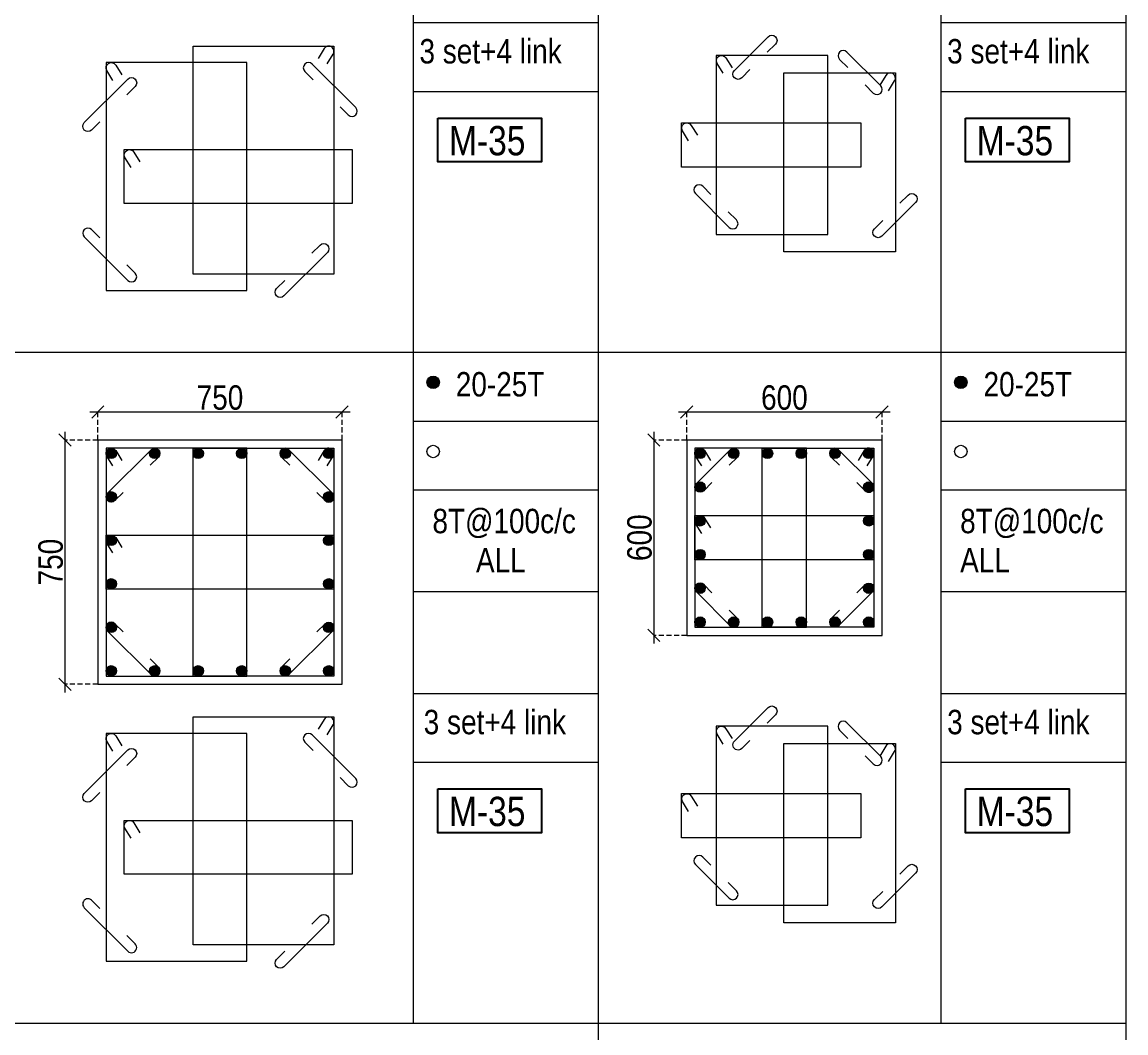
# Model space of a CAD drawing. Header units: millimetres. Extents: x 1112055 to 3390982, y -148532 to 766891.
# Drawn here: x 2362437 to 2375998, y 626896 to 639313 of the extents above; entities that cross this region are included whole.
import ezdxf
from ezdxf.enums import TextEntityAlignment as Align

# ---------------------------------------------------------------- set-up
doc = ezdxf.new("R2010")
doc.units = ezdxf.units.MM
doc.header["$PDMODE"] = 35
doc.header["$PDSIZE"] = -25
doc.linetypes.add('DASHED2', pattern=[0.375, 0.25, -0.125])
doc.linetypes.add('Hidden', pattern=[9.525, 6.35, -3.175])
for name, color, linetype, lineweight in [('B COL. SIZE DIM', 220, 'Continuous', 25), ('B COLSCH', 204, 'Continuous', 20), ('B COLUMN', 1, 'Hidden', 9), ('B STEEL', 34, 'Continuous', 15)]:
    doc.layers.add(name, color=color, linetype=linetype, lineweight=lineweight)
doc.layers.add('B TEXT', color=7, linetype='Continuous')
doc.styles.add('dim inside', font='romans.shx', dxfattribs={"width": 0.8, "height": 125})
doc.styles.add('SWINC', font='swissc.ttf')
doc.dimstyles.new('dim inside', dxfattribs={"dimtxt": 125, "dimasz": 100, "dimexe": 0, "dimexo": 0, "dimgap": 10, "dimtad": 0, "dimdec": 0, "dimzin": 0, "dimdsep": 46, "dimtxsty": 'dim inside', "dimblk": 'SMALL', "dimcen": 0.09, "dimadec": 0, "dimazin": 0, "dimtfac": 1, "dimtdec": 0, "dimtofl": 0, "dimtmove": 0, "dimatfit": 3, "dimfxl": 1, "dimtolj": 1, "dimtzin": 0, "dimarcsym": 2})

# ---------------------------------------------------------------- blocks, each defined once
blk = doc.blocks.new('_Oblique')
at = {"color": 0, "linetype": 'ByBlock', "lineweight": -2}
blk.add_line((-0.5, -0.5), (0.5, 0.5), dxfattribs=at)
blk = doc.blocks.new('*D3288')
at = {"layer": 'B COL. SIZE DIM', "color": 250, "lineweight": 9, "ltscale": 250, "transparency": 16777216}
blk.add_line((2370502, 634524), (2373102, 634524), dxfattribs=at)
at = {"layer": 'B COL. SIZE DIM', "color": 250, "linetype": 'DASHED2', "lineweight": 9, "ltscale": 250, "transparency": 16777216}
for p, q in [((2370602, 634179), (2370602, 634524)), ((2373002, 634179), (2373002, 634524))]:
    blk.add_line(p, q, dxfattribs=at)
at = {"layer": 'Defpoints', "color": 0, "transparency": 16777216}
for p in [(2373002, 634524), (2370602, 634179), (2373002, 634179)]:
    blk.add_point(p, dxfattribs=at)
at = {"layer": 'B COL. SIZE DIM', "color": 250, "lineweight": 9, "transparency": 16777216, "xscale": 150, "yscale": 150, "zscale": 150, "rotation": 180}
blk.add_blockref('_Oblique', (2370602, 634524), dxfattribs=at)
at = {"layer": 'B COL. SIZE DIM', "color": 250, "lineweight": 9, "transparency": 16777216, "xscale": 150, "yscale": 150, "zscale": 150}
blk.add_blockref('_Oblique', (2373002, 634524), dxfattribs=at)
at = {"layer": 'B COL. SIZE DIM', "color": 6, "transparency": 16777216, "insert": (2371802, 634699), "char_height": 300, "attachment_point": 5, "style": 'SWINC'}
blk.add_mtext('\\A1;600', dxfattribs=at)
blk = doc.blocks.new('*D3289')
at = {"layer": 'B COL. SIZE DIM', "color": 250, "lineweight": 9, "ltscale": 250, "transparency": 16777216}
blk.add_line((2370198, 634279), (2370198, 631679), dxfattribs=at)
at = {"layer": 'B COL. SIZE DIM', "color": 250, "linetype": 'DASHED2', "lineweight": 9, "ltscale": 250, "transparency": 16777216}
for p, q in [((2370602, 634179), (2370198, 634179)), ((2370602, 631779), (2370198, 631779))]:
    blk.add_line(p, q, dxfattribs=at)
at = {"layer": 'Defpoints', "color": 0, "transparency": 16777216}
for p in [(2370602, 634179), (2370198, 631779), (2370602, 631779)]:
    blk.add_point(p, dxfattribs=at)
at = {"layer": 'B COL. SIZE DIM', "color": 250, "lineweight": 9, "transparency": 16777216, "xscale": 150, "yscale": 150, "zscale": 150}
for p, rotation in [((2370198, 634179), 90), ((2370198, 631779), 270)]:
    blk.add_blockref('_Oblique', p, dxfattribs=dict(at, rotation=rotation))
at = {"layer": 'B COL. SIZE DIM', "color": 6, "transparency": 16777216, "insert": (2370023, 632979), "char_height": 300, "attachment_point": 5, "rotation": 90, "style": 'SWINC'}
blk.add_mtext('\\A1;600', dxfattribs=at)
blk = doc.blocks.new('*D3300')
at = {"layer": 'B COL. SIZE DIM', "color": 250, "lineweight": 9, "ltscale": 250, "transparency": 16777216}
blk.add_line((2363268, 634524), (2366468, 634524), dxfattribs=at)
at = {"layer": 'B COL. SIZE DIM', "color": 250, "linetype": 'DASHED2', "lineweight": 9, "ltscale": 250, "transparency": 16777216}
for p, q in [((2363368, 634179), (2363368, 634524)), ((2366368, 634179), (2366368, 634524))]:
    blk.add_line(p, q, dxfattribs=at)
at = {"layer": 'Defpoints', "color": 0, "transparency": 16777216}
for p in [(2366368, 634524), (2363368, 634179), (2366368, 634179)]:
    blk.add_point(p, dxfattribs=at)
at = {"layer": 'B COL. SIZE DIM', "color": 250, "lineweight": 9, "transparency": 16777216, "xscale": 150, "yscale": 150, "zscale": 150, "rotation": 180}
blk.add_blockref('_Oblique', (2363368, 634524), dxfattribs=at)
at = {"layer": 'B COL. SIZE DIM', "color": 250, "lineweight": 9, "transparency": 16777216, "xscale": 150, "yscale": 150, "zscale": 150}
blk.add_blockref('_Oblique', (2366368, 634524), dxfattribs=at)
at = {"layer": 'B COL. SIZE DIM', "color": 6, "transparency": 16777216, "insert": (2364868, 634699), "char_height": 300, "attachment_point": 5, "style": 'SWINC'}
blk.add_mtext('\\A1;750', dxfattribs=at)
blk = doc.blocks.new('*D3301')
at = {"layer": 'B COL. SIZE DIM', "color": 250, "lineweight": 9, "ltscale": 250, "transparency": 16777216}
blk.add_line((2362964, 634279), (2362964, 631079), dxfattribs=at)
at = {"layer": 'B COL. SIZE DIM', "color": 250, "linetype": 'DASHED2', "lineweight": 9, "ltscale": 250, "transparency": 16777216}
for p, q in [((2363368, 634179), (2362964, 634179)), ((2363368, 631179), (2362964, 631179))]:
    blk.add_line(p, q, dxfattribs=at)
at = {"layer": 'Defpoints', "color": 0, "transparency": 16777216}
for p in [(2363368, 634179), (2362964, 631179), (2363368, 631179)]:
    blk.add_point(p, dxfattribs=at)
at = {"layer": 'B COL. SIZE DIM', "color": 250, "lineweight": 9, "transparency": 16777216, "xscale": 150, "yscale": 150, "zscale": 150}
for p, rotation in [((2362964, 634179), 90), ((2362964, 631179), 270)]:
    blk.add_blockref('_Oblique', p, dxfattribs=dict(at, rotation=rotation))
at = {"layer": 'B COL. SIZE DIM', "color": 6, "transparency": 16777216, "insert": (2362789, 632679), "char_height": 300, "attachment_point": 5, "rotation": 90, "style": 'SWINC'}
blk.add_mtext('\\A1;750', dxfattribs=at)

msp = doc.modelspace()

# ---------------------------------------------------------------- hatches: boundary and pattern name
at = {"layer": 'B STEEL', "lineweight": 9, "ltscale": 0.5}
h = msp.add_hatch(color=34, dxfattribs=at)
edge = h.paths.add_edge_path()
edge.add_arc((2367486.5, 634888.4), 76.8, 0, 360)
h = msp.add_hatch(color=34, dxfattribs=at)
edge = h.paths.add_edge_path()
edge.add_arc((2373969.5, 634888.4), 76.8, 0, 360)
h = msp.add_hatch(color=34, dxfattribs=at)
edge = h.paths.add_edge_path()
edge.add_arc((2363532.2, 634015.2), 64, 0, 360)
at = {"layer": 'B STEEL'}
h = msp.add_hatch(color=34, dxfattribs=at)
edge = h.paths.add_edge_path()
edge.add_arc((2364066.6, 634015.2), 64, 0, 360)
h = msp.add_hatch(color=34, dxfattribs=at)
edge = h.paths.add_edge_path()
edge.add_arc((2364601, 634015.2), 64, 0, 360)
h = msp.add_hatch(color=34, dxfattribs=at)
edge = h.paths.add_edge_path()
edge.add_arc((2365135.4, 634015.2), 64, 0, 360)
h = msp.add_hatch(color=34, dxfattribs=at)
edge = h.paths.add_edge_path()
edge.add_arc((2365669.8, 634015.2), 64, 0, 360)
at = {"layer": 'B STEEL', "lineweight": 9, "ltscale": 0.5}
h = msp.add_hatch(color=34, dxfattribs=at)
edge = h.paths.add_edge_path()
edge.add_arc((2366204.2, 634015.2), 64, 180, 540, ccw=False)
h = msp.add_hatch(color=34, dxfattribs=at)
edge = h.paths.add_edge_path()
edge.add_arc((2370765.7, 634015.2), 64, 0, 360)
h = msp.add_hatch(color=34, dxfattribs=at)
edge = h.paths.add_edge_path()
edge.add_arc((2371180.1, 634015.2), 64, 180, 540, ccw=False)
at = {"layer": 'B STEEL'}
h = msp.add_hatch(color=34, dxfattribs=at)
edge = h.paths.add_edge_path()
edge.add_arc((2371594.5, 634015.2), 64, 0, 360)
h = msp.add_hatch(color=34, dxfattribs=at)
edge = h.paths.add_edge_path()
edge.add_arc((2372008.9, 634015.2), 64, 0, 360)
at = {"layer": 'B STEEL', "lineweight": 9, "ltscale": 0.5}
h = msp.add_hatch(color=34, dxfattribs=at)
edge = h.paths.add_edge_path()
edge.add_arc((2372423.3, 634015.2), 64, 180, 540, ccw=False)
h = msp.add_hatch(color=34, dxfattribs=at)
edge = h.paths.add_edge_path()
edge.add_arc((2372837.7, 634015.2), 64, 180, 540, ccw=False)
h = msp.add_hatch(color=34, dxfattribs=at)
edge = h.paths.add_edge_path()
edge.add_arc((2370765.7, 633600.8), 64, 0, 360)
h = msp.add_hatch(color=34, dxfattribs=at)
edge = h.paths.add_edge_path()
edge.add_arc((2372837.7, 633600.8), 64, 180, 540, ccw=False)
at = {"layer": 'B STEEL'}
h = msp.add_hatch(color=34, dxfattribs=at)
edge = h.paths.add_edge_path()
edge.add_arc((2363532.2, 633480.8), 64, 0, 360)
h = msp.add_hatch(color=34, dxfattribs=at)
edge = h.paths.add_edge_path()
edge.add_arc((2366204.2, 633480.8), 64, 0, 360)
h = msp.add_hatch(color=34, dxfattribs=at)
edge = h.paths.add_edge_path()
edge.add_arc((2370765.7, 633186.5), 64, 0, 360)
h = msp.add_hatch(color=34, dxfattribs=at)
edge = h.paths.add_edge_path()
edge.add_arc((2372837.7, 633186.5), 64, 0, 360)
h = msp.add_hatch(color=34, dxfattribs=at)
edge = h.paths.add_edge_path()
edge.add_arc((2363532.2, 632946.5), 64, 0, 360)
h = msp.add_hatch(color=34, dxfattribs=at)
edge = h.paths.add_edge_path()
edge.add_arc((2366204.2, 632946.5), 64, 0, 360)
h = msp.add_hatch(color=34, dxfattribs=at)
edge = h.paths.add_edge_path()
edge.add_arc((2370765.7, 632772.1), 64, 0, 360)
h = msp.add_hatch(color=34, dxfattribs=at)
edge = h.paths.add_edge_path()
edge.add_arc((2372837.7, 632772.1), 64, 0, 360)
h = msp.add_hatch(color=34, dxfattribs=at)
edge = h.paths.add_edge_path()
edge.add_arc((2363532.2, 632412.1), 64, 0, 360)
h = msp.add_hatch(color=34, dxfattribs=at)
edge = h.paths.add_edge_path()
edge.add_arc((2366204.2, 632412.1), 64, 0, 360)
at = {"layer": 'B STEEL', "lineweight": 9, "ltscale": 0.5}
h = msp.add_hatch(color=34, dxfattribs=at)
edge = h.paths.add_edge_path()
edge.add_arc((2370765.7, 632357.7), 64, 0, 360)
h = msp.add_hatch(color=34, dxfattribs=at)
edge = h.paths.add_edge_path()
edge.add_arc((2372837.7, 632357.7), 64, 180, 540, ccw=False)
at = {"layer": 'B STEEL'}
h = msp.add_hatch(color=34, dxfattribs=at)
edge = h.paths.add_edge_path()
edge.add_arc((2363532.2, 631877.7), 64, 0, 360)
h = msp.add_hatch(color=34, dxfattribs=at)
edge = h.paths.add_edge_path()
edge.add_arc((2366204.2, 631877.7), 64, 0, 360)
at = {"layer": 'B STEEL', "lineweight": 9, "ltscale": 0.5}
h = msp.add_hatch(color=34, dxfattribs=at)
edge = h.paths.add_edge_path()
edge.add_arc((2370765.7, 631943.3), 64, 0, 360, ccw=False)
h = msp.add_hatch(color=34, dxfattribs=at)
edge = h.paths.add_edge_path()
edge.add_arc((2371180.1, 631943.3), 64, -180, 180)
at = {"layer": 'B STEEL'}
h = msp.add_hatch(color=34, dxfattribs=at)
edge = h.paths.add_edge_path()
edge.add_arc((2371594.5, 631943.3), 64, 0, 360)
h = msp.add_hatch(color=34, dxfattribs=at)
edge = h.paths.add_edge_path()
edge.add_arc((2372008.9, 631943.3), 64, 0, 360)
at = {"layer": 'B STEEL', "lineweight": 9, "ltscale": 0.5}
h = msp.add_hatch(color=34, dxfattribs=at)
edge = h.paths.add_edge_path()
edge.add_arc((2372423.3, 631943.3), 64, -180, 180)
h = msp.add_hatch(color=34, dxfattribs=at)
edge = h.paths.add_edge_path()
edge.add_arc((2372837.7, 631943.3), 64, -180, 180)
h = msp.add_hatch(color=34, dxfattribs=at)
edge = h.paths.add_edge_path()
edge.add_arc((2363532.2, 631343.3), 64, 0, 360, ccw=False)
at = {"layer": 'B STEEL'}
h = msp.add_hatch(color=34, dxfattribs=at)
edge = h.paths.add_edge_path()
edge.add_arc((2364066.6, 631343.3), 64, 0, 360)
h = msp.add_hatch(color=34, dxfattribs=at)
edge = h.paths.add_edge_path()
edge.add_arc((2364601, 631343.3), 64, 0, 360)
h = msp.add_hatch(color=34, dxfattribs=at)
edge = h.paths.add_edge_path()
edge.add_arc((2365135.4, 631343.3), 64, 0, 360)
h = msp.add_hatch(color=34, dxfattribs=at)
edge = h.paths.add_edge_path()
edge.add_arc((2365669.8, 631343.3), 64, 0, 360)
at = {"layer": 'B STEEL', "lineweight": 9, "ltscale": 0.5}
h = msp.add_hatch(color=34, dxfattribs=at)
edge = h.paths.add_edge_path()
edge.add_arc((2366204.2, 631343.3), 64, -180, 180)

# ---------------------------------------------------------------- linework, layer by layer
at = {"layer": 'B COLSCH', "color": 250, "lineweight": 0}
for p, q in [((2375997.6, 677775), (2375997.6, 618141.8)), ((2367240.3, 676456), (2367240.3, 627016.9)), ((2369514.6, 676456), (2369514.6, 618141.8)), ((2373723.2, 676456), (2373723.2, 627016.9)), ((2367240.3, 639307), (2369514.6, 639307)), ((2373723.2, 639307), (2375997.6, 639307)), ((2367240.3, 638462), (2369514.6, 638462)), ((2373723.2, 638462), (2375997.6, 638462)), ((2203002.6, 635256.7), (2375997.6, 635256.7)), ((2367240.3, 634411.7), (2369514.6, 634411.7)), ((2373723.2, 634411.7), (2375997.6, 634411.7)), ((2367240.3, 633566.7), (2369514.6, 633566.7)), ((2373723.2, 633566.7), (2375997.6, 633566.7)), ((2367240.3, 632317), (2369514.6, 632317)), ((2373723.2, 632317), (2375997.6, 632317)), ((2367240.3, 631067.2), (2369514.6, 631067.2)), ((2373723.2, 631067.2), (2375997.6, 631067.2)), ((2367240.3, 630222.2), (2369514.6, 630222.2)), ((2373723.2, 630222.2), (2375997.6, 630222.2)), ((2203002.6, 627016.9), (2375997.6, 627016.9))]:
    msp.add_line(p, q, dxfattribs=at)
at = {"layer": 'B COLUMN', "color": 1, "linetype": 'ByBlock', "lineweight": 20}
for points in [[(2363368.2, 631179.3), (2366368.2, 631179.3), (2366368.2, 634179.3), (2363368.2, 634179.3)], [(2370601.7, 631779.3), (2373001.7, 631779.3), (2373001.7, 634179.3), (2370601.7, 634179.3)]]:
    msp.add_lwpolyline(points, close=True, dxfattribs=at)
at = {"layer": 'B STEEL', "color": 34, "lineweight": 9, "ltscale": 0.5}
for points in [[(2371378.8, 638728.9), (2371277.9, 638628.1, -1), (2371187.4, 638718.6), (2371601.8, 639133, -1), (2371692.3, 639042.5), (2371591.5, 638941.6)], [(2366183.9, 638798.9), (2366258.7, 638920.3, 1), (2366149.6, 638987.4), (2366074.9, 638866)], [(2371050, 638684.5), (2370975.2, 638805.9, -1), (2371084.3, 638873.1), (2371159, 638751.6)], [(2372793.4, 638541.4), (2372894.3, 638440.6, 1), (2372984.8, 638531.1), (2372570.4, 638945.5, 1), (2372479.9, 638855), (2372580.8, 638754.1)], [(2363552.4, 638596.5), (2363477.7, 638718, -1), (2363586.7, 638785.1), (2363661.5, 638663.6)], [(2366344, 638272.7), (2366444.8, 638171.8, 1), (2366535.4, 638262.4), (2366001, 638796.8, 1), (2365910.4, 638706.2), (2366011.3, 638605.4)], [(2363392.4, 638088.1), (2363291.5, 637987.3, -1), (2363201, 638077.8), (2363735.4, 638612.2, -1), (2363825.9, 638521.7), (2363725, 638420.8)], [(2373081.4, 638469.9), (2373156.2, 638591.4, 1), (2373047.2, 638658.5), (2372972.4, 638537)], [(2370624, 637855.7), (2370549.3, 637977.2, -1), (2370658.3, 638044.3), (2370733.1, 637922.8)], [(2363775.6, 637527.7), (2363700.8, 637649.2, -1), (2363809.9, 637716.3), (2363884.6, 637594.8)], [(2370899.7, 637195.3), (2370798.8, 637296.2, 1), (2370708.3, 637205.6), (2371122.7, 636791.2, 1), (2371213.2, 636881.8), (2371112.3, 636982.6)], [(2373222, 637087.4), (2373322.8, 637188.3, -1), (2373413.4, 637097.7), (2372999, 636683.3, -1), (2372908.4, 636773.9), (2373009.3, 636874.7)], [(2363392.4, 636663.8), (2363291.5, 636764.7, 1), (2363201, 636674.2), (2363735.4, 636139.8, 1), (2363825.9, 636230.3), (2363725, 636331.2)], [(2365996.5, 636472.7), (2366097.4, 636573.6, -1), (2366187.9, 636483.1), (2365653.5, 635948.7, -1), (2365563, 636039.2), (2365663.9, 636140.1)], [(2363552.4, 633860.2), (2363477.7, 633981.7, -1), (2363586.7, 634048.8), (2363661.5, 633927.3)], [(2363678.3, 633536.4), (2363577.5, 633435.6, -1), (2363486.9, 633526.1), (2364021.3, 634060.5, -1), (2364111.9, 633970), (2364011, 633869.1)], [(2366058, 633536.4), (2366158.9, 633435.6, 1), (2366249.4, 633526.1), (2365715, 634060.5, 1), (2365624.5, 633970), (2365725.4, 633869.1)], [(2366183.9, 633860.2), (2366258.7, 633981.7, 1), (2366149.6, 634048.8), (2366074.9, 633927.3)], [(2370786, 633860.2), (2370711.2, 633981.7, -1), (2370820.3, 634048.8), (2370895, 633927.3)], [(2370911.9, 633656.4), (2370811, 633555.6, -1), (2370720.5, 633646.1), (2371134.9, 634060.5, -1), (2371225.4, 633970), (2371124.5, 633869.1)], [(2372691.6, 633656.4), (2372792.4, 633555.6, 1), (2372883, 633646.1), (2372468.6, 634060.5, 1), (2372378, 633970), (2372478.9, 633869.1)], [(2372817.5, 633860.2), (2372892.2, 633981.7, 1), (2372783.2, 634048.8), (2372708.4, 633927.3)], [(2370786, 633031.4), (2370711.2, 633152.9, -1), (2370820.3, 633220), (2370895, 633098.5)], [(2363552.4, 632791.4), (2363477.7, 632912.9, -1), (2363586.7, 632980), (2363661.5, 632858.5)], [(2370911.9, 632302.1), (2370811, 632402.9, 1), (2370720.5, 632312.4), (2371134.9, 631898, 1), (2371225.4, 631988.5), (2371124.5, 632089.4)], [(2372691.6, 632302.1), (2372792.4, 632402.9, -1), (2372883, 632312.4), (2372468.6, 631898, -1), (2372378, 631988.5), (2372478.9, 632089.4)], [(2363678.3, 631822.1), (2363577.5, 631922.9, 1), (2363486.9, 631832.4), (2364021.3, 631298, 1), (2364111.9, 631388.5), (2364011, 631489.4)], [(2366058, 631822.1), (2366158.9, 631922.9, -1), (2366249.4, 631832.4), (2365715, 631298, -1), (2365624.5, 631388.5), (2365725.4, 631489.4)], [(2371378.8, 630489.1), (2371277.9, 630388.2, -1), (2371187.4, 630478.8), (2371601.8, 630893.2, -1), (2371692.3, 630802.6), (2371591.5, 630701.8)], [(2366183.9, 630559), (2366258.7, 630680.5, 1), (2366149.6, 630747.6), (2366074.9, 630626.1)], [(2372793.4, 630301.6), (2372894.3, 630200.7, 1), (2372984.8, 630291.3), (2372570.4, 630705.7, 1), (2372479.9, 630615.1), (2372580.8, 630514.3)], [(2371050, 630444.6), (2370975.2, 630566.1, -1), (2371084.3, 630633.2), (2371159, 630511.7)], [(2363552.4, 630356.6), (2363477.7, 630478.1, -1), (2363586.7, 630545.2), (2363661.5, 630423.7)], [(2366344, 630032.9), (2366444.8, 629932, 1), (2366535.4, 630022.5), (2366001, 630556.9, 1), (2365910.4, 630466.4), (2366011.3, 630365.5)], [(2373081.4, 630230), (2373156.2, 630351.5, 1), (2373047.2, 630418.6), (2372972.4, 630297.1)], [(2363392.4, 629848.3), (2363291.5, 629747.4, -1), (2363201, 629838), (2363735.4, 630372.4, -1), (2363825.9, 630281.8), (2363725, 630181)], [(2370624, 629615.8), (2370549.3, 629737.3, -1), (2370658.3, 629804.4), (2370733.1, 629682.9)], [(2363775.6, 629287.8), (2363700.8, 629409.3, -1), (2363809.9, 629476.4), (2363884.6, 629355)], [(2370899.7, 628955.5), (2370798.8, 629056.3, 1), (2370708.3, 628965.8), (2371122.7, 628551.4, 1), (2371213.2, 628641.9), (2371112.3, 628742.8)], [(2373222, 628847.5), (2373322.8, 628948.4, -1), (2373413.4, 628857.9), (2372999, 628443.5, -1), (2372908.4, 628534), (2373009.3, 628634.9)], [(2363392.4, 628424), (2363291.5, 628524.9, 1), (2363201, 628434.3), (2363735.4, 627899.9, 1), (2363825.9, 627990.5), (2363725, 628091.3)], [(2365996.5, 628232.9), (2366097.4, 628333.8, -1), (2366187.9, 628243.2), (2365653.5, 627708.8, -1), (2365563, 627799.4), (2365663.9, 627900.2)]]:
    msp.add_lwpolyline(points, format="xyb", dxfattribs=at)
for points in [[(2366268.2, 636217.9), (2364537, 636217.9), (2364537, 639017.9), (2366268.2, 639017.9)], [(2370965.7, 636703.5), (2372336.9, 636703.5), (2372336.9, 638903.5), (2370965.7, 638903.5)], [(2363468.2, 636015.5), (2365199.4, 636015.5), (2365199.4, 638815.5), (2363468.2, 638815.5)], [(2373165.7, 636488.9), (2371794.5, 636488.9), (2371794.5, 638688.9), (2373165.7, 638688.9)], [(2370539.8, 638074.7), (2372739.8, 638074.7), (2372739.8, 637532.3), (2370539.8, 637532.3)], [(2363691.3, 637746.7), (2366491.3, 637746.7), (2366491.3, 637084.3), (2363691.3, 637084.3)], [(2363468.2, 631279.3), (2365199.4, 631279.3), (2365199.4, 634079.3), (2363468.2, 634079.3)], [(2366268.2, 631279.3), (2364537, 631279.3), (2364537, 634079.3), (2366268.2, 634079.3)], [(2370701.7, 631879.3), (2372072.9, 631879.3), (2372072.9, 634079.3), (2370701.7, 634079.3)], [(2372901.7, 631879.3), (2371530.5, 631879.3), (2371530.5, 634079.3), (2372901.7, 634079.3)], [(2370701.7, 633250.5), (2372901.7, 633250.5), (2372901.7, 632708), (2370701.7, 632708)], [(2363468.2, 633010.5), (2366268.2, 633010.5), (2366268.2, 632348), (2363468.2, 632348)], [(2366268.2, 627978.1), (2364537, 627978.1), (2364537, 630778.1), (2366268.2, 630778.1)], [(2370965.7, 628463.7), (2372336.9, 628463.7), (2372336.9, 630663.7), (2370965.7, 630663.7)], [(2363468.2, 627775.7), (2365199.4, 627775.7), (2365199.4, 630575.7), (2363468.2, 630575.7)], [(2373165.7, 628249.1), (2371794.5, 628249.1), (2371794.5, 630449.1), (2373165.7, 630449.1)], [(2370539.8, 629834.9), (2372739.8, 629834.9), (2372739.8, 629292.5), (2370539.8, 629292.5)], [(2363691.3, 629506.9), (2366491.3, 629506.9), (2366491.3, 628844.5), (2363691.3, 628844.5)]]:
    msp.add_lwpolyline(points, close=True, dxfattribs=at)
for centre, radius in [((2367486.5, 634888.4), 76.8), ((2373969.5, 634888.4), 76.8), ((2367486.5, 634038.1), 76.8), ((2373969.5, 634038.1), 76.8), ((2363532.2, 634015.2), 64), ((2364066.6, 634015.2), 64), ((2364601, 634015.2), 64), ((2365135.4, 634015.2), 64), ((2365669.8, 634015.2), 64), ((2366204.2, 634015.2), 64), ((2370765.7, 634015.2), 64), ((2371180.1, 634015.2), 64), ((2371594.5, 634015.2), 64), ((2372008.9, 634015.2), 64), ((2372423.3, 634015.2), 64), ((2372837.7, 634015.2), 64), ((2370765.7, 633600.8), 64), ((2372837.7, 633600.8), 64), ((2363532.2, 633480.8), 64), ((2366204.2, 633480.8), 64), ((2370765.7, 633186.5), 64), ((2372837.7, 633186.5), 64), ((2363532.2, 632946.5), 64), ((2366204.2, 632946.5), 64), ((2370765.7, 632772.1), 64), ((2372837.7, 632772.1), 64), ((2363532.2, 632412.1), 64), ((2366204.2, 632412.1), 64), ((2370765.7, 632357.7), 64), ((2372837.7, 632357.7), 64), ((2363532.2, 631877.7), 64), ((2366204.2, 631877.7), 64), ((2370765.7, 631943.3), 64), ((2371180.1, 631943.3), 64), ((2371594.5, 631943.3), 64), ((2372008.9, 631943.3), 64), ((2372423.3, 631943.3), 64), ((2372837.7, 631943.3), 64), ((2363532.2, 631343.3), 64), ((2364066.6, 631343.3), 64), ((2364601, 631343.3), 64), ((2365135.4, 631343.3), 64), ((2365669.8, 631343.3), 64), ((2366204.2, 631343.3), 64)]:
    msp.add_circle(centre, radius, dxfattribs=at)
at = {"layer": 'B TEXT', "color": 1}
for points in [[(2367543.9, 638133), (2368818.5, 638133), (2368818.5, 637595), (2367543.9, 637595)], [(2374026.8, 638133), (2375301.4, 638133), (2375301.4, 637595), (2374026.8, 637595)], [(2367543.9, 629893.2), (2368818.5, 629893.2), (2368818.5, 629355.2), (2367543.9, 629355.2)], [(2374026.8, 629893.2), (2375301.4, 629893.2), (2375301.4, 629355.2), (2374026.8, 629355.2)]]:
    msp.add_lwpolyline(points, close=True, dxfattribs=at)

# ---------------------------------------------------------------- texts
at = {"layer": 'B TEXT', "style": 'SWINC'}
for s, p in [('3 set+4 link', (2367318.5, 638804.6)), ('3 set+4 link', (2373801.4, 638804.6)), ('20-25T', (2367765.1, 634713.9)), ('20-25T', (2374248, 634713.9)), ('8T@100c/c', (2367478.1, 633034)), ('8T@100c/c', (2373961, 633034)), ('ALL', (2368012.9, 632552.2)), ('ALL', (2373961, 632552.2)), ('3 set+4 link', (2367370.6, 630564.7)), ('3 set+4 link', (2373801.4, 630564.7))]:
    msp.add_text(s, height=300, dxfattribs=at).set_placement(p)
at = {"layer": 'B TEXT', "color": 1, "style": 'SWINC'}
for p in [(2367681.3, 637568.5), (2374164.2, 637568.5), (2367681.3, 629328.6), (2374164.2, 629328.6)]:
    msp.add_text('M-35', height=360, dxfattribs=at).set_placement(p, align=Align.BOTTOM_LEFT)

# ---------------------------------------------------------------- dimensions: what is measured, and where the dimension line sits
at = {"layer": 'B COL. SIZE DIM', "color": 250, "ltscale": 250}
for base, p1, p2, picture, middle in [((2366368.2, 634524.2), (2363368.2, 634179.3), (2366368.2, 634179.3), '*D3300', (2364868.2, 634699.2)), ((2373001.7, 634524.2), (2370601.7, 634179.3), (2373001.7, 634179.3), '*D3288', (2371801.7, 634699.2))]:
    dim = msp.add_linear_dim(base=base, p1=p1, p2=p2, dimstyle='dim inside', override={"dimtxt": 300, "dimasz": 150, "dimgap": 25, "dimtad": 3, "dimlfac": 0.25, "dimtxsty": 'SWINC', "dimblk1": 'Oblique', "dimblk2": 'Oblique', "dimsah": 1, "dimdle": 100, "dimclrd": 250, "dimclre": 250, "dimclrt": 6, "dimfxl": 1000, "dimlwd": 9, "dimlwe": 9}, dxfattribs=at)
    dim.commit()
    dim.dimension.update_dxf_attribs({"geometry": picture, "text_midpoint": middle})
for base, p1, p2, picture, middle in [((2362964.3, 631179.3), (2363368.2, 634179.3), (2363368.2, 631179.3), '*D3301', (2362789.3, 632679.3)), ((2370197.8, 631779.3), (2370601.7, 634179.3), (2370601.7, 631779.3), '*D3289', (2370022.8, 632979.3))]:
    dim = msp.add_linear_dim(base=base, p1=p1, p2=p2, angle=90, dimstyle='dim inside', override={"dimtxt": 300, "dimasz": 150, "dimgap": 25, "dimtad": 3, "dimlfac": 0.25, "dimtxsty": 'SWINC', "dimblk1": 'Oblique', "dimblk2": 'Oblique', "dimsah": 1, "dimdle": 100, "dimclrd": 250, "dimclre": 250, "dimclrt": 6, "dimfxl": 1000, "dimlwd": 9, "dimlwe": 9}, dxfattribs=at)
    dim.commit()
    dim.dimension.update_dxf_attribs({"geometry": picture, "text_midpoint": middle})

doc.saveas('drawing.dxf')
